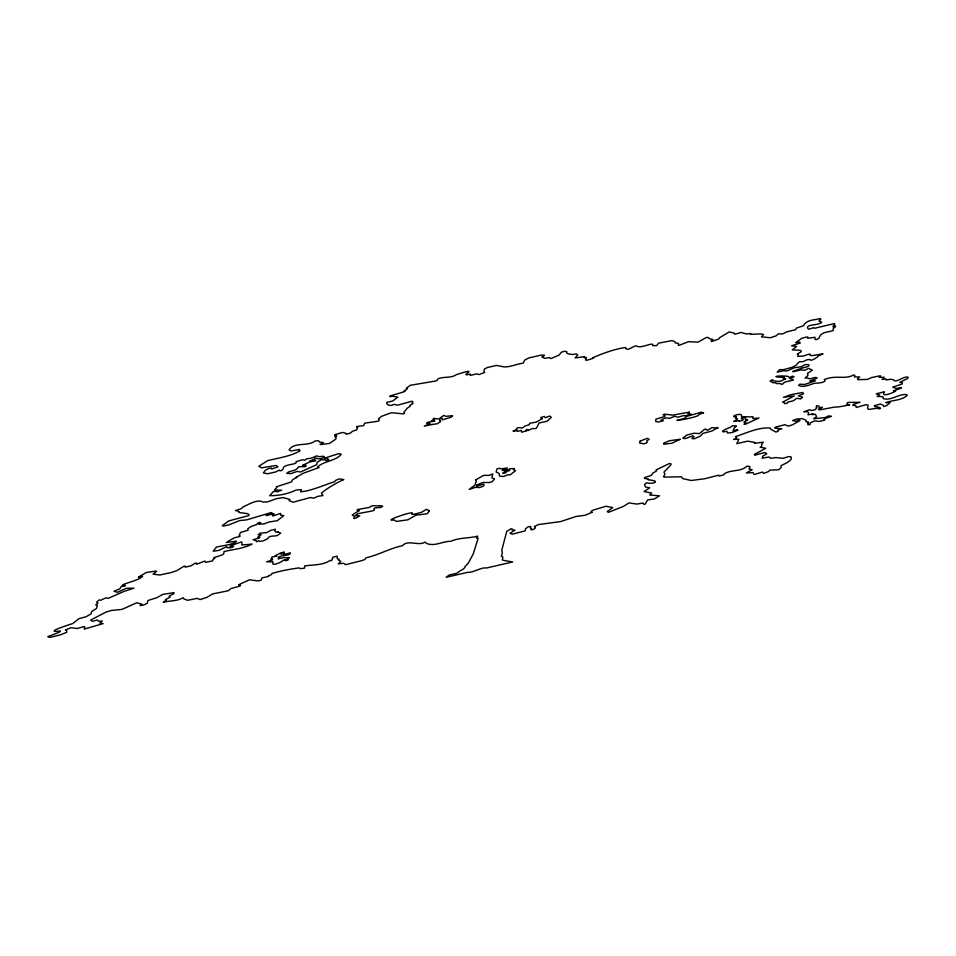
<?xml version="1.0" encoding="UTF-8"?>
<svg xmlns="http://www.w3.org/2000/svg" width="956" height="956" viewBox="0 0 956 956"><rect width="100%" height="100%" fill="white"/><g stroke="black" fill="none" stroke-linecap="round" stroke-linejoin="round"><path stroke-width="1.43" d="M807.94 423.078L807.928 424.906L810.198 424.38L810.091 422.946L814.918 420.831L818.969 421.441L822.339 420.76L824.789 419.899L824.048 419.708L825.47 418.405L831.493 416.362L828.565 415.896L825.004 417.617L813.616 418.752L816.579 416.685L815.432 414.259L812.265 414.665L812.982 413.852L807.999 414.832L808.633 412.729L807.772 411.713L803.805 411.737L809.78 409.706L811.393 410.554L815.157 409.694L816.998 407.483L816.173 407.101L816.591 405.714L819.041 406.121L818.981 407.101L820.475 407.567L822.435 407.28L818.324 409.288L819.543 409.897L834.696 407.065C839.225 407.256 844.614 405.643 849.669 404.914L846.789 404.269L847.805 402.416L860.101 402.273L853.385 404.304L852.836 405.416L855.847 405.619L856.253 407.483L865.801 404.723L868.084 405.009L867.606 408.403L868.502 409.431L877.883 408.176L878.863 408.941C884.013 408.224 876.27 406.455 874.764 406.587L874.298 405.714L880.464 404.053L883.416 405.428L883.81 406.563L886.702 405.571L890.132 402.655L885.842 402.655C892.749 399.931 900.958 400.731 907.089 395.545L906.862 394.625C898.604 393.418 891.422 401.173 883.165 398.592L882.986 396.68L877.118 396.477L879.663 394.995L876.198 393.836L884.336 391.805C879.15 399.668 902.918 388.853 893.37 390.861L901.233 388.16L901.424 387.455L896.405 388.459L892.737 387.108L902.213 384.001L902.428 382.782L899.823 382.34L907.471 378.564L908.2 377.417L907.626 377.106C903.324 376.078 895.509 383.715 893.633 379.879L890.789 379.233L886.057 379.962L885.925 378.875L882.101 379.496L884.216 377.321L879.281 377.321L880.703 376.067L879.353 375.947L871.645 377.524L867.546 379.413L857.711 379.651L857.508 378.899L859.683 376.987L854.365 376.903L854.819 375.302L853.553 374.943C845.451 379.89 835.783 374.716 824.287 379.532C828.004 382.4 817.32 383.356 814.823 383.201C809.397 384.587 804.211 388.017 798.607 385.471L799.706 384.181L804.617 384.503L815.528 380.751L809.66 381.145L817.117 378.11L816.543 377.62C813.042 376.616 810.808 380.428 807.378 377.967L805.095 378.038L807.975 375.481L807.569 373.246L812.433 370.175L808.441 368.359L804.88 370.259L800.746 369.936C781.1 374.967 803.518 367.355 806.147 367.104C814.082 364.403 804.068 363.22 802.072 366.638L794.424 367.725L786.943 370.976L783.083 370.785L777.204 372.183L779.642 369.637L783.812 369.614L791.915 367.343L795.87 365.395L799.264 361.738L803.076 361.667L807.007 359.779L809.971 359.48C809.947 362.109 817.129 357.699 818.36 355.931L823.032 353.851L811.764 355.692L809.804 354.999L810.377 354.329L808.657 354.186L803.47 356.05L797.734 356.361L798.284 354.365L797.388 354.102L801.403 351.497L800.363 350.338L792.357 349.848L796.587 346.478L791.556 345.773L800.232 343.049L799.718 342.105L795.715 342.63L801.749 338.269L807.043 336.942L807.784 337.038L807.724 338.245L814.966 337.289L815.157 339.523L816.579 339.547L818.838 338.364L820.272 335.365C823.475 331.768 827.609 332.377 833.226 330.513L833.214 328.529L835.484 326.725C836.476 324.454 832.043 328.243 833.035 326.139L834.648 324.932L834.612 323.534L814.512 328.29L813.783 327.657L808.68 329.234L807.736 328.302C805.705 323.965 818.456 325.793 821.778 322.22L818.969 321.132L820.774 319.232L820.344 318.587C814.548 319.937 807.665 319.842 804.211 324.407L803.566 325.745L796.695 327.98L795.344 329.784L786.609 331.899L782.39 334.014L778.375 333.799L776.236 335.783L770.309 337.755L761.43 336.87L763.557 334.457L760.402 333.907L750.651 334.361L750.591 333.584L746.182 333.919L741.163 332.425L734.877 334.265L734.327 333.214L729.273 331.923L719.545 337.719L718.553 339.129L711.431 341.555L711.192 340.695L713.021 339.583L709.292 338.663L708.157 337.444L706.114 337.564L698.107 342.117L688.619 341.674L679.441 345.176L678.258 345.271L678.509 343.383L675.199 342.905L674.936 341.65L671.984 340.575L658.541 343.192L656.593 345.678L652.685 345.618C654.537 340.742 640.018 349.705 636.326 345.761C632.418 346.275 627.148 351.724 625.582 348.092L625.642 347.434C614.194 349.203 603.009 353.23 592.553 357.903L593.449 358.177L587.474 360.113L585.502 360.089L586.494 357.64L584.259 357.819L584.642 356.624L575.142 357.926L577.723 354.855L576.277 353.887L572.823 354.509L568.306 353.923L566.573 352.848L566.8 351.712L564.745 351.234L561.471 352.131L559.093 355.07L550.811 358.608L549.33 357.604L544.155 358.392L543.617 357.305L541.873 357.126L544.502 355.262L541.407 355.046L528.74 357.962L524.796 360.042L523.171 363.172C514.316 364.367 507.732 368.538 500.801 366.196L496.212 365.467L487.321 367.522L484.357 369.135L483.951 371.227L484.68 372.446L478.837 374.597L476.829 373.82L470.304 375.469L470.352 374.071C456.072 377.668 483.461 365.933 456.394 374.656C450.814 378.624 443.835 376.126 437.764 378.946L436.964 380.584L435.339 381.05L410.232 385.304L406.288 388.315L407.447 388.769L404.077 390.932C411.331 390.729 379.293 397.959 393.036 396.262L397.863 397.11L392.701 401.042L386.833 402.345L386.762 403.802L388.662 405.081L391.016 405.475L394.326 404.4L397.433 405.201L411.582 401.317L412.837 401.556L412.215 402.954C415.286 403.623 408.164 405.045 410.028 406.384L407.399 408.045L403.874 412.287L404.507 413.207L403.528 413.9L391.829 412.729L389.319 413.434L381.695 416.278L378.492 418.824L379.377 420.234L378.158 421.238L364.606 423.173L363.65 425.623L356.851 426.472L356.708 427.332L357.723 427.416L356.576 429.961L352.262 431.323C351.712 433.558 343.945 435.147 345.714 433.199L342.427 432.447L334.708 434.753L334.636 435.805L336.679 435.852L335.078 437.107L336.046 437.717L335.879 439.067L329.485 443.465L320.093 444.576L323.319 442.532L319.471 442.162L318.647 440.74L315.217 440.907C307.45 447.014 294.34 441.493 289.071 449.965L291.042 451.005L299.479 449.416L298.726 450.36L300.041 450.778C291.102 456.203 278.71 457.924 267.668 460.613L258.765 466.301L261.741 467.831L276.033 465.476L278.053 466.803L271.671 469.073L271.647 468.093L269.09 468.368L265.29 470.304L263.354 472.921L267.656 473.77L276.045 471.834L279.152 470.101C279.546 471.977 283.98 469.814 283.299 467.783C285.079 463.887 298.105 464.807 296.049 461.664L302.765 459.693L304.653 460.314L306.422 458.94L311.764 458.032L316.567 455.904L319.567 456.705C327.956 455.08 323.821 458.76 318.611 458.844L315.181 457.936L314.333 459.191L309.708 461.222L315.611 460.075L315.743 460.696L309.792 461.951L302.598 465.273L305.836 465.285C307.868 467.699 299.945 466.17 298.571 466.851L297.471 468.392C294.603 471.619 289.381 470.233 286.657 473.411L291.245 473.543L297.149 471.428L300.698 471.953L316.711 464.652L317.093 462.369L321.108 459.824L324.849 459.776L325.853 460.565C330.836 459.848 328.302 458.916 326.151 458.498L324.383 458.211L338.257 453.777L341.28 454.1L339.213 456.406C332.234 461.378 323.785 461.425 317.416 466.982L319.125 467.508L303.59 473.136L296.085 477.343L296.719 477.307C297.854 477.642 291.018 479.075 291.664 481.86L276.439 486.759L276.953 487.297L274.444 489.998L281.673 490.237L277.001 491.886L276.045 491.241L273.237 491.719L269.676 495.662C278.698 495.805 288.007 493.941 296.097 490.034L301.558 489.699L300.578 491.838L304.773 491.276C314.99 489.341 324.992 484.68 334.935 481.597L335.221 480.593L338.902 478.932L343.813 479.542C336.046 483.079 327.729 487.823 321.431 493.177L322.961 495.531L317.978 496.319L313.52 498.231L310.521 497.502L293.074 502.223L289.035 500.574L289.883 499.438L283.239 497.586L276.38 498.697L267.537 501.9L262.828 502.055C257.809 498.697 248.285 504.577 242.597 507.182L241.474 508.604L235.535 510.552L239.048 511.424L238.725 512.44L247.628 513.659L249.098 514.794L248.847 515.547L228.974 520.877L222.27 525.585L223.405 526.123L228.938 524.844L239.717 520.566L246.552 519.885L271.396 512.524L272.269 513.145L266.127 515.607L273.643 513.575L274.157 513.981L272.257 515.248L272.878 516.001L280.574 513.408L280.67 515.188L283.777 515.607L277.216 520.733L269.281 521.952L263.689 523.996L258.526 523.972L260.462 523.302C261.586 521.438 256.829 522.896 256.853 524.509L251.058 526.517L247.724 528.871L248.154 530.21L240.565 532.396L239.155 535.456L240.255 536.029L239.275 536.627L234.124 537.858L226.345 542.482L236.395 541.168L235.307 542.518L229.679 544.502L216.415 547.047L213.2 551.206L218.84 550.405L226.703 546.641L227.193 547.692L230.922 547.704L233.646 546.354L230.109 547.023L230.288 545.816L241.055 542.028L241.999 542.315L241.772 544.992L252.037 544.155C243.183 548.601 233.611 549.282 224.062 551.54L223.8 553.644C223.298 555.723 209.46 557.91 214.801 558.268L212.889 559.666L212.698 560.885L205.564 562.367L204.966 561.041L197.151 564.016L196.303 564.064L196.625 563.108L195.132 563.227L190.71 565.928L185.141 567.135L185.44 566.263L184.006 566.227L176.968 570.553L171.566 572.453L159.783 575.01L153.115 574.126L156.569 571.294L155.398 571.126L146.244 572.536L138.357 577.101L142.599 576.181C139.958 579.826 128.379 582.252 122.499 584.857L122.332 585.753L125.523 585.502L121.065 586.673L119.882 588.8L113.991 591.262L117.492 592.29L126.515 588.227L133.959 588.203L124.447 591.214L108.363 598.301L105.758 597.882L100.715 600.26L99.173 599.926L96.592 602.196L98.05 603.164L95.719 604.837L97.333 605.339L96.448 608.554L91.728 611.458L91.095 613.872L85.801 616.859L78.954 618.616L72.835 623.503C68.653 624.901 42.446 633.123 60.324 631.044L59.236 632.251L47.8 636.636L49.808 637.413L60.551 634.82L66.645 632.334L66.669 630.602L65.414 630.004L70.887 627.722L77.185 628.498L83.985 626.61L84.845 626.801L84.176 629.12L103.093 623.635L99.866 623.109L102.28 621.042L98.659 621.328L97.321 619.99L92.385 621.34L90.653 620.026L106.116 612.031L111.505 610.442L122.045 609.366L136.66 602.794L141.954 604.156L140.138 605.602L143.472 605.04L147.367 603.248L147.666 600.93L149.088 600.129L156.904 597.703L162.914 594.357L174.016 592.648L173.932 593.604L169.081 596.138L170.132 597.07L165.496 599.627L166.511 599.938L163.273 602.34C169.917 600.404 176.669 601.503 183.146 597.739L183.994 598.97L187.615 600.296L197.163 598.36L200.067 599.579L206.914 597.38L212.65 593.903L228.233 590.76L231.005 588.514L239.98 586.088L240.506 585.251L238.606 584.785L249.42 579.79L257.785 580.913L261.072 580.244L262.087 577.854L268.696 576.42L268.385 575.775L271.588 574.592L271.946 573.433C280.861 570.84 290.146 569.131 299.168 567.876L300.483 568.653L304.51 568.175L304.653 565.988C313.353 564.53 322.339 565.534 330.143 560.467L331.601 560.67L332.987 557.145L337.121 556.189L337.337 558.722L338.974 559.236L338.448 560.061L340.826 561.483L338.269 563.861L343.849 563.287L345.463 564.697L361.368 560.766L364.845 559.511L366.16 557.778C378.731 554.91 389.701 548.374 402.392 545.697C408.176 539.196 417.903 546.438 425.157 542.112L426.89 543.594C435.291 546.629 442.329 541.204 450.802 541.311C459.31 537.487 468.954 538.419 477.749 536.149L476.351 538.097L478.143 538.252L473.292 553.811L468.404 562.965L464.879 566.777A8.927 2.641 -16.3 0 1 460.613 570.505L456.837 573.313L449.26 574.986L446.165 577.305L467.544 572.369C473.077 572.919 482.015 566.788 486.365 568.031L512.703 561.949L503.059 560.3L502.366 559.941L502.856 557.013L501.243 556.177A50.56 14.973 -16.3 0 0 501.733 550.477L506.716 531.452L511.066 528.776L512.165 528.859L512.117 530.03L514.985 530.102L509.954 533.388L512.452 534.153L524.163 531.13L525.286 530.58L525.549 528.68L528.214 526.768L530.723 526.481L530.389 528.118L531.596 528.405C528.106 531.823 538.837 528.262 534.249 526.565L538.563 524.557L560.598 521.582L576.169 516.443L585.168 515.248L592.266 512.249L591.095 512.416L591.214 511.221L593.258 510.062L605.889 506.274L612.736 507.54L607.275 511.544L608.351 512.344L623.133 506.537L629.024 502.916L636.792 504.087L643.006 503.047L643.997 504.398L645.24 504.015L647.63 499.928L654.394 498.96L659.58 495.805L649.698 495.029L651.693 493.105L644.057 491.539L649.698 487.799L645.455 487.022L644.535 484.608L646.495 482.792C652.601 484.584 662.305 480.964 648.24 479.864L648.503 479.04L644.511 478.406L644.475 477.642L651.299 475.383L652.852 473.101L656.605 470.878L656.055 469.946L669.164 463.624L670.873 463.66L670.993 464.819L663.978 472.073L664.958 474.319L663.44 476.721L664.301 477.128L681.425 476.781L682.811 478.609L691.14 480.498L704.596 478.777L718.673 475.18L719.127 476.112L723.788 474.785L724.66 473.543C731.663 469.48 741.211 471.894 746.899 466.158L750.042 466.564L749.05 469.049L752.145 469.635L746.373 472.969L753.029 472.563L754.2 474.57L762.506 472.049L763.605 473.447L768.732 471.487L769.628 470.149L778.495 469.802L781.148 467.472L781.016 465.668L787.553 462.441L791.054 459.454L791.269 457.577L790.851 456.753L788.581 456.586L783.143 458.294L775.782 457.589L770.644 458.306L769.066 456.968L762.135 458.211L762.709 456.263L766.736 453.742L765.959 453.001L764.453 452.558L754.834 455.223L754.415 454.411L765.72 448.292L760.163 447.193L761.812 446.022L761.645 444.361L763.282 442.174L754.463 443.309L754.75 442.341L747.616 441.17L736.789 443.668L738.869 439.198L733.587 439.425L736.729 437.705L735.511 436.629C746.421 433.056 758.634 427.021 770.213 428.073L770.679 429.148L775.83 432.04L778.136 431.323L777.682 430.248L781.805 428.754L774.683 428.037L775.471 427.129L784.852 424.691L788.353 426.149L792.727 424.691L799.993 420.556L799.18 419.756L796.324 421.405L792.644 420.544L796.766 419.051L802.144 418.62L806.135 420.234L805.968 421.716L808.274 421.907L807.94 423.078M736.228 426.149L734.065 428.204L733.085 431.025L736.729 429.698L738.02 430.128L732.368 432.506L727.552 433.032L726.954 431.264C716.869 433.45 726.775 428.276 729.87 427.607L732.69 425.695L736.228 426.149M802.514 397.349L800.722 398.915L796.742 398.282L793.337 400.791L787.613 402.165L787.099 403.324L784.518 403.623L784.183 402.56L782.665 402.106L794.293 395.915L783.442 397.326L790.672 394.744L802.622 392.45L803.542 393.836L798.32 395.784L802.514 397.349M684.042 415.478L684.914 415.932L691.248 414.163L687.818 413.386L689.467 412.096L672.857 415.107L664.528 414.187L663.094 414.773L664.934 415.251L664.802 416.493L655.864 419.17L655.756 421.488L658.194 422.05L663.237 420.712L660.943 420.078L665.758 417.832L669.714 418.393L674.494 416.29L677.983 417.222L684.042 415.478M507.194 469.539L502.629 473.244L505.222 473.089L507.206 471.177L509.405 470.663L509.715 470.065L508.58 469.575L510.134 468.691L514.388 468.536L513.312 469.587L515.547 470.663L510.205 474.821L507.505 474.869L503.693 476.458L499.45 476.1L499.235 473.495L496.128 472.013L496.941 468.966L499.713 468.189L500.896 468.882L507.421 467.95L502.342 470.4L507.194 469.539M738.952 420.783L739.538 421.309L742.728 420.21L743.182 419.361L741.306 418.597L741.94 417.868L745.644 417.856L745.381 419.815L747.771 419.995L743.888 421.99L745.871 422.444L743.971 424.213L745.333 424.261L758.992 417.987L752.85 418.597L752.886 416.649C748.847 417.318 744.593 416.314 741.414 416.828C743.744 410.96 727.086 417.653 736.526 416.613L735.427 418.178L737.602 418.979L733.706 421.417L738.952 420.783M432.255 424.452L437.298 423.783L440.656 421.453C438.207 421.584 441.469 420.664 439.903 420.293L439.832 419.098L433.474 418.381L433.223 419.194L434.454 419.469L431.538 420.76L434.861 421.01L427.798 422.229L426.615 423.221L430.057 423.412L424.261 426.149L432.255 424.452M475.73 479.912L476.219 481.657L474.774 485.278L469.181 489.412L475.455 487.345L479.542 487.548L483.019 486.377A9.763 2.892 -16.3 0 0 483.712 484.154L476.53 486.269L476.638 485.003L483.055 482.445L489.245 482.565L492.388 481.537L494.539 478.872L491.874 477.892L492.794 473.925L488.791 475.419L483.64 475.371L475.73 479.912M284.912 559.69L285.45 560.718L288.342 559.702L286.943 559.176C293.48 556.081 285.282 558.758 284.649 557.396L278.053 558.866L279.594 557.611A2.175 0.645 -16.3 0 0 278.363 557.444C280.765 554.647 290.564 556.237 290.361 552.843L284.147 554.468L284.362 553.823L280.61 553.99L284.326 552.15L280.98 552.819L275.065 555.771L276.917 556.189L272.137 556.942L271.349 558.065L272.173 558.579L270.93 559.356L272.544 559.63L271.958 560.12L266.581 561.805L273.081 561.913L272.735 562.988C271.635 566.884 283.334 561.22 282.952 560.491L284.912 559.69M640.173 441.086L639.648 443.106L644.32 443.835L647.188 442.556L646.746 440.943L649.184 439.282L647.176 438.326L640.173 441.086M789.943 378.564C800.339 381.097 783.777 380.141 783.191 383.762L781.399 384.467L780.443 383.547L776.153 383.559L775.818 382.627L773.081 382.794L770.034 381.133L772.137 379.771L772.914 380.01L772.472 380.703L778.22 381.48L781.315 380.894L785.713 378.779L783.251 378.851L784.398 377.405C764.657 376.628 785.019 375.051 788.652 376.64L789.202 377.68L792.452 376.174L794.042 376.616L789.943 378.564M701.142 412.275L687.328 416.183L684.054 418.632C663.416 423.018 693.709 418.334 698.143 415.513L699.302 414.235L703.604 412.968L701.142 412.275M717.406 427.906L711.933 431.013L702.696 433.474L700.545 435.984L694.367 438.768L691.917 438.517L694.044 436.665L693.028 435.864C689.969 436.235 685.177 439.999 682.799 438.063L686.814 435.123L693.805 433.235L699.362 433.582L704.536 429.352L706.042 429.065L706.388 430.009L707.763 430.188L711.945 427.69L718.171 428.001L717.406 427.906M452.463 415.705L451.268 417.163L442.174 419.899L442.066 418.262L440.023 418.059L443.847 415.37L445.795 416.362L452.463 415.705M542.207 418.68L536.268 422.134L529.708 423.269L529.277 424.655L524.904 426.065L522.633 427.953L517.662 427.607L516.156 429.447L517.017 429.71L513.014 431.084L516.885 430.714L517.435 431.371L521.307 430.403L521.689 432.208L526.648 430.809L525.979 430.499L526.445 429.614L527.784 429.567L528.047 430.547L532.444 428.479L535.037 428.67L536.543 428.061L539.005 423.066L547.322 421.142L551.301 417.294L549.796 416.015L545.147 417.676L544.215 416.41L540.642 417.617L542.207 418.68M680.134 439.33L671.733 443.273L663.703 444.193L663.751 443.154L669.582 440.692L680.134 439.33M379.52 505.712L382.735 506.094L380.846 507.528L375.29 507.803L373.987 508.52L374.453 510.038L372.9 510.815L357.843 513.695L355.297 515.654L359.755 515.798L355.895 518.152L353.66 518.451L354.616 516.646L352.238 514.949L359.396 510.432L357.401 510.396L357.185 509.608L369.745 507.337C371.992 504.099 376.485 506.68 379.52 505.712M429.304 510.779L427.248 513.742L415.872 515.2L407.889 519.813L396.489 521.426L394.147 519.968C380.106 522.012 418.405 508.867 411.666 514.065L413.434 514.424L421.357 512.38L426.46 509.273L429.304 510.779M278.005 531.954L280.694 533.113L278.925 534.356C276.176 537.678 269.544 534.093 267.632 538.802L263.019 540.941L259.65 541.419L258.861 540.702L256.471 541.789L256.172 540.678L253.113 539.71L259.231 538.061L259.853 537.212L257.833 537.2L261.167 534.774L258.144 534.763L260.008 533.209L266.796 532.588L270.93 530.269L275.328 529.254L274.707 530.64L275.603 532.038L278.005 531.954"/></g></svg>
